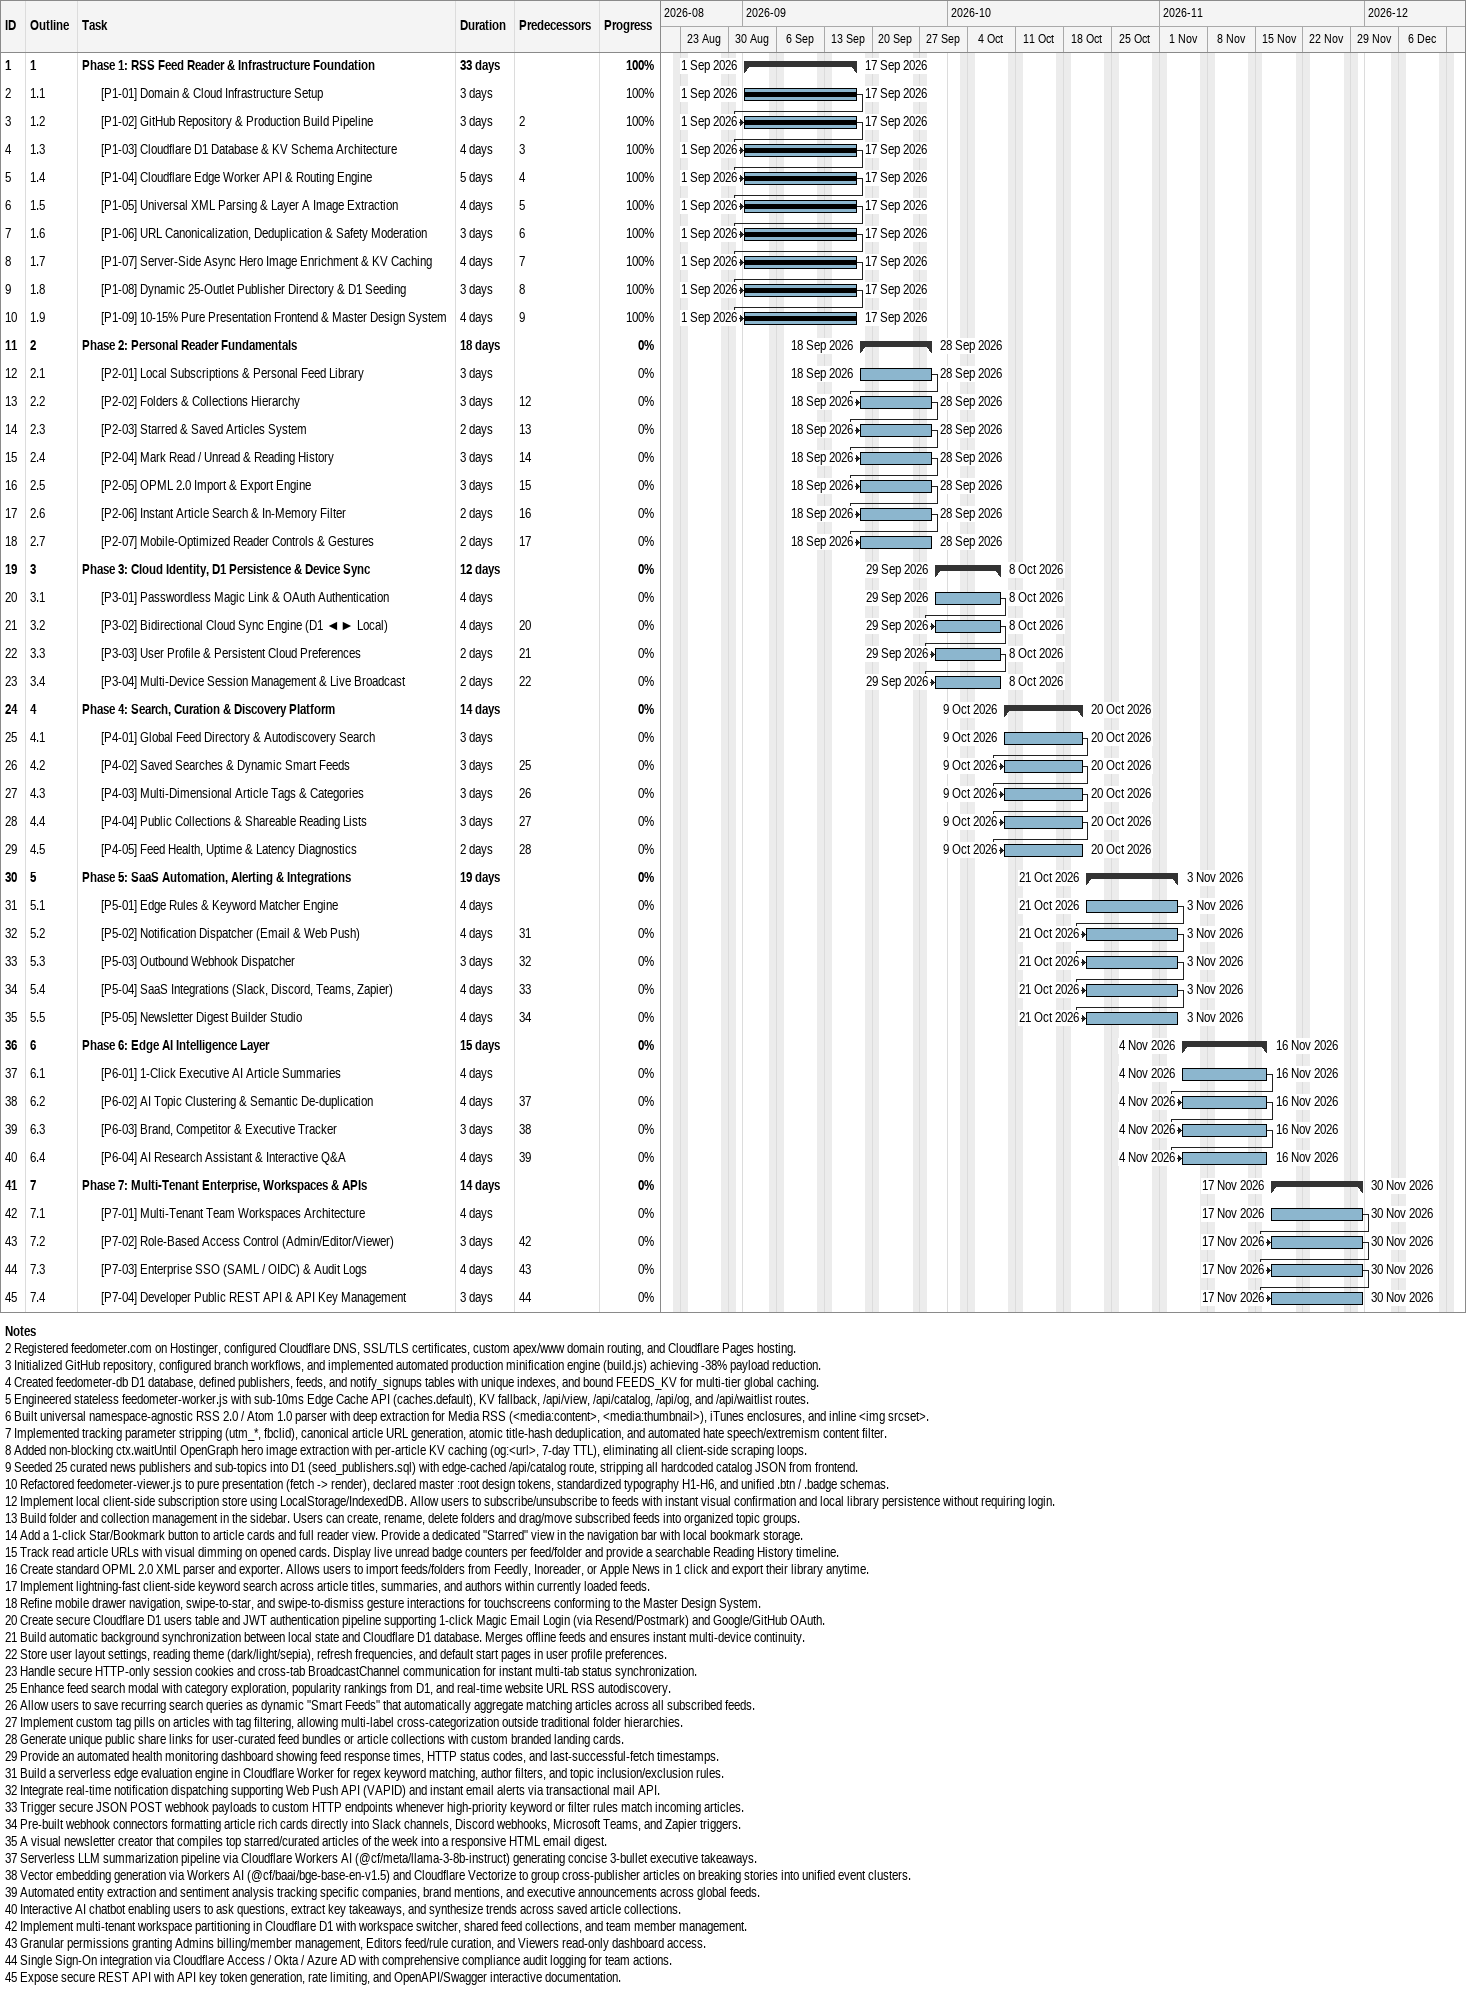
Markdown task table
| ID | WBS | Task | Duration | Start | Finish | Predecessors | % complete |
|---|---|---|---|---|---|---|---|
| 1 | 1 | **Phase 1: RSS Feed Reader & Infrastructure Foundation** | 33d | 2026-09-01 | 2026-09-17 |  | 100 |
| 2 | 1.1 | [P1-01] Domain & Cloud Infrastructure Setup | 3d | 2026-09-01 | 2026-09-17 |  | 100 |
| 3 | 1.2 | [P1-02] GitHub Repository & Production Build Pipeline | 3d | 2026-09-01 | 2026-09-17 | 2 | 100 |
| 4 | 1.3 | [P1-03] Cloudflare D1 Database & KV Schema Architecture | 4d | 2026-09-01 | 2026-09-17 | 3 | 100 |
| 5 | 1.4 | [P1-04] Cloudflare Edge Worker API & Routing Engine | 5d | 2026-09-01 | 2026-09-17 | 4 | 100 |
| 6 | 1.5 | [P1-05] Universal XML Parsing & Layer A Image Extraction | 4d | 2026-09-01 | 2026-09-17 | 5 | 100 |
| 7 | 1.6 | [P1-06] URL Canonicalization, Deduplication & Safety Moderation | 3d | 2026-09-01 | 2026-09-17 | 6 | 100 |
| 8 | 1.7 | [P1-07] Server-Side Async Hero Image Enrichment & KV Caching | 4d | 2026-09-01 | 2026-09-17 | 7 | 100 |
| 9 | 1.8 | [P1-08] Dynamic 25-Outlet Publisher Directory & D1 Seeding | 3d | 2026-09-01 | 2026-09-17 | 8 | 100 |
| 10 | 1.9 | [P1-09] 10-15% Pure Presentation Frontend & Master Design System | 4d | 2026-09-01 | 2026-09-17 | 9 | 100 |
| 11 | 2 | **Phase 2: Personal Reader Fundamentals** | 18d | 2026-09-18 | 2026-09-28 |  | 0 |
| 12 | 2.1 | [P2-01] Local Subscriptions & Personal Feed Library | 3d | 2026-09-18 | 2026-09-28 |  | 0 |
| 13 | 2.2 | [P2-02] Folders & Collections Hierarchy | 3d | 2026-09-18 | 2026-09-28 | 12 | 0 |
| 14 | 2.3 | [P2-03] Starred & Saved Articles System | 2d | 2026-09-18 | 2026-09-28 | 13 | 0 |
| 15 | 2.4 | [P2-04] Mark Read / Unread & Reading History | 3d | 2026-09-18 | 2026-09-28 | 14 | 0 |
| 16 | 2.5 | [P2-05] OPML 2.0 Import & Export Engine | 3d | 2026-09-18 | 2026-09-28 | 15 | 0 |
| 17 | 2.6 | [P2-06] Instant Article Search & In-Memory Filter | 2d | 2026-09-18 | 2026-09-28 | 16 | 0 |
| 18 | 2.7 | [P2-07] Mobile-Optimized Reader Controls & Gestures | 2d | 2026-09-18 | 2026-09-28 | 17 | 0 |
| 19 | 3 | **Phase 3: Cloud Identity, D1 Persistence & Device Sync** | 12d | 2026-09-29 | 2026-10-08 |  | 0 |
| 20 | 3.1 | [P3-01] Passwordless Magic Link & OAuth Authentication | 4d | 2026-09-29 | 2026-10-08 |  | 0 |
| 21 | 3.2 | [P3-02] Bidirectional Cloud Sync Engine (D1 ◄► Local) | 4d | 2026-09-29 | 2026-10-08 | 20 | 0 |
| 22 | 3.3 | [P3-03] User Profile & Persistent Cloud Preferences | 2d | 2026-09-29 | 2026-10-08 | 21 | 0 |
| 23 | 3.4 | [P3-04] Multi-Device Session Management & Live Broadcast | 2d | 2026-09-29 | 2026-10-08 | 22 | 0 |
| 24 | 4 | **Phase 4: Search, Curation & Discovery Platform** | 14d | 2026-10-09 | 2026-10-20 |  | 0 |
| 25 | 4.1 | [P4-01] Global Feed Directory & Autodiscovery Search | 3d | 2026-10-09 | 2026-10-20 |  | 0 |
| 26 | 4.2 | [P4-02] Saved Searches & Dynamic Smart Feeds | 3d | 2026-10-09 | 2026-10-20 | 25 | 0 |
| 27 | 4.3 | [P4-03] Multi-Dimensional Article Tags & Categories | 3d | 2026-10-09 | 2026-10-20 | 26 | 0 |
| 28 | 4.4 | [P4-04] Public Collections & Shareable Reading Lists | 3d | 2026-10-09 | 2026-10-20 | 27 | 0 |
| 29 | 4.5 | [P4-05] Feed Health, Uptime & Latency Diagnostics | 2d | 2026-10-09 | 2026-10-20 | 28 | 0 |
| 30 | 5 | **Phase 5: SaaS Automation, Alerting & Integrations** | 19d | 2026-10-21 | 2026-11-03 |  | 0 |
| 31 | 5.1 | [P5-01] Edge Rules & Keyword Matcher Engine | 4d | 2026-10-21 | 2026-11-03 |  | 0 |
| 32 | 5.2 | [P5-02] Notification Dispatcher (Email & Web Push) | 4d | 2026-10-21 | 2026-11-03 | 31 | 0 |
| 33 | 5.3 | [P5-03] Outbound Webhook Dispatcher | 3d | 2026-10-21 | 2026-11-03 | 32 | 0 |
| 34 | 5.4 | [P5-04] SaaS Integrations (Slack, Discord, Teams, Zapier) | 4d | 2026-10-21 | 2026-11-03 | 33 | 0 |
| 35 | 5.5 | [P5-05] Newsletter Digest Builder Studio | 4d | 2026-10-21 | 2026-11-03 | 34 | 0 |
| 36 | 6 | **Phase 6: Edge AI Intelligence Layer** | 15d | 2026-11-04 | 2026-11-16 |  | 0 |
| 37 | 6.1 | [P6-01] 1-Click Executive AI Article Summaries | 4d | 2026-11-04 | 2026-11-16 |  | 0 |
| 38 | 6.2 | [P6-02] AI Topic Clustering & Semantic De-duplication | 4d | 2026-11-04 | 2026-11-16 | 37 | 0 |
| 39 | 6.3 | [P6-03] Brand, Competitor & Executive Tracker | 3d | 2026-11-04 | 2026-11-16 | 38 | 0 |
| 40 | 6.4 | [P6-04] AI Research Assistant & Interactive Q&A | 4d | 2026-11-04 | 2026-11-16 | 39 | 0 |
| 41 | 7 | **Phase 7: Multi-Tenant Enterprise, Workspaces & APIs** | 14d | 2026-11-17 | 2026-11-30 |  | 0 |
| 42 | 7.1 | [P7-01] Multi-Tenant Team Workspaces Architecture | 4d | 2026-11-17 | 2026-11-30 |  | 0 |
| 43 | 7.2 | [P7-02] Role-Based Access Control (Admin/Editor/Viewer) | 3d | 2026-11-17 | 2026-11-30 | 42 | 0 |
| 44 | 7.3 | [P7-03] Enterprise SSO (SAML / OIDC) & Audit Logs | 4d | 2026-11-17 | 2026-11-30 | 43 | 0 |
| 45 | 7.4 | [P7-04] Developer Public REST API & API Key Management | 3d | 2026-11-17 | 2026-11-30 | 44 | 0 |

Notes
- 2: Registered feedometer.com on Hostinger, configured Cloudflare DNS, SSL/TLS certificates, custom apex/www domain routing, and Cloudflare Pages hosting.
- 3: Initialized GitHub repository, configured branch workflows, and implemented automated production minification engine (build.js) achieving -38% payload reduction.
- 4: Created feedometer-db D1 database, defined publishers, feeds, and notify_signups tables with unique indexes, and bound FEEDS_KV for multi-tier global caching.
- 5: Engineered stateless feedometer-worker.js with sub-10ms Edge Cache API (caches.default), KV fallback, /api/view, /api/catalog, /api/og, and /api/waitlist routes.
- 6: Built universal namespace-agnostic RSS 2.0 / Atom 1.0 parser with deep extraction for Media RSS (<media:content>, <media:thumbnail>), iTunes enclosures, and inline <img srcset>.
- 7: Implemented tracking parameter stripping (utm_*, fbclid), canonical article URL generation, atomic title-hash deduplication, and automated hate speech/extremism content filter.
- 8: Added non-blocking ctx.waitUntil OpenGraph hero image extraction with per-article KV caching (og:<url>, 7-day TTL), eliminating all client-side scraping loops.
- 9: Seeded 25 curated news publishers and sub-topics into D1 (seed_publishers.sql) with edge-cached /api/catalog route, stripping all hardcoded catalog JSON from frontend.
- 10: Refactored feedometer-viewer.js to pure presentation (fetch -> render), declared master :root design tokens, standardized typography H1-H6, and unified .btn / .badge schemas.
- 12: Implement local client-side subscription store using LocalStorage/IndexedDB. Allow users to subscribe/unsubscribe to feeds with instant visual confirmation and local library persistence without requiring login.
- 13: Build folder and collection management in the sidebar. Users can create, rename, delete folders and drag/move subscribed feeds into organized topic groups.
- 14: Add a 1-click Star/Bookmark button to article cards and full reader view. Provide a dedicated "Starred" view in the navigation bar with local bookmark storage.
- 15: Track read article URLs with visual dimming on opened cards. Display live unread badge counters per feed/folder and provide a searchable Reading History timeline.
- 16: Create standard OPML 2.0 XML parser and exporter. Allows users to import feeds/folders from Feedly, Inoreader, or Apple News in 1 click and export their library anytime.
- 17: Implement lightning-fast client-side keyword search across article titles, summaries, and authors within currently loaded feeds.
- 18: Refine mobile drawer navigation, swipe-to-star, and swipe-to-dismiss gesture interactions for touchscreens conforming to the Master Design System.
- 20: Create secure Cloudflare D1 users table and JWT authentication pipeline supporting 1-click Magic Email Login (via Resend/Postmark) and Google/GitHub OAuth.
- 21: Build automatic background synchronization between local state and Cloudflare D1 database. Merges offline feeds and ensures instant multi-device continuity.
- 22: Store user layout settings, reading theme (dark/light/sepia), refresh frequencies, and default start pages in user profile preferences.
- 23: Handle secure HTTP-only session cookies and cross-tab BroadcastChannel communication for instant multi-tab status synchronization.
- 25: Enhance feed search modal with category exploration, popularity rankings from D1, and real-time website URL RSS autodiscovery.
- 26: Allow users to save recurring search queries as dynamic "Smart Feeds" that automatically aggregate matching articles across all subscribed feeds.
- 27: Implement custom tag pills on articles with tag filtering, allowing multi-label cross-categorization outside traditional folder hierarchies.
- 28: Generate unique public share links for user-curated feed bundles or article collections with custom branded landing cards.
- 29: Provide an automated health monitoring dashboard showing feed response times, HTTP status codes, and last-successful-fetch timestamps.
- 31: Build a serverless edge evaluation engine in Cloudflare Worker for regex keyword matching, author filters, and topic inclusion/exclusion rules.
- 32: Integrate real-time notification dispatching supporting Web Push API (VAPID) and instant email alerts via transactional mail API.
- 33: Trigger secure JSON POST webhook payloads to custom HTTP endpoints whenever high-priority keyword or filter rules match incoming articles.
- 34: Pre-built webhook connectors formatting article rich cards directly into Slack channels, Discord webhooks, Microsoft Teams, and Zapier triggers.
- 35: A visual newsletter creator that compiles top starred/curated articles of the week into a responsive HTML email digest.
- 37: Serverless LLM summarization pipeline via Cloudflare Workers AI (@cf/meta/llama-3-8b-instruct) generating concise 3-bullet executive takeaways.
- 38: Vector embedding generation via Workers AI (@cf/baai/bge-base-en-v1.5) and Cloudflare Vectorize to group cross-publisher articles on breaking stories into unified event clusters.
- 39: Automated entity extraction and sentiment analysis tracking specific companies, brand mentions, and executive announcements across global feeds.
- 40: Interactive AI chatbot enabling users to ask questions, extract key takeaways, and synthesize trends across saved article collections.
- 42: Implement multi-tenant workspace partitioning in Cloudflare D1 with workspace switcher, shared feed collections, and team member management.
- 43: Granular permissions granting Admins billing/member management, Editors feed/rule curation, and Viewers read-only dashboard access.
- 44: Single Sign-On integration via Cloudflare Access / Okta / Azure AD with comprehensive compliance audit logging for team actions.
- 45: Expose secure REST API with API key token generation, rate limiting, and OpenAPI/Swagger interactive documentation.
